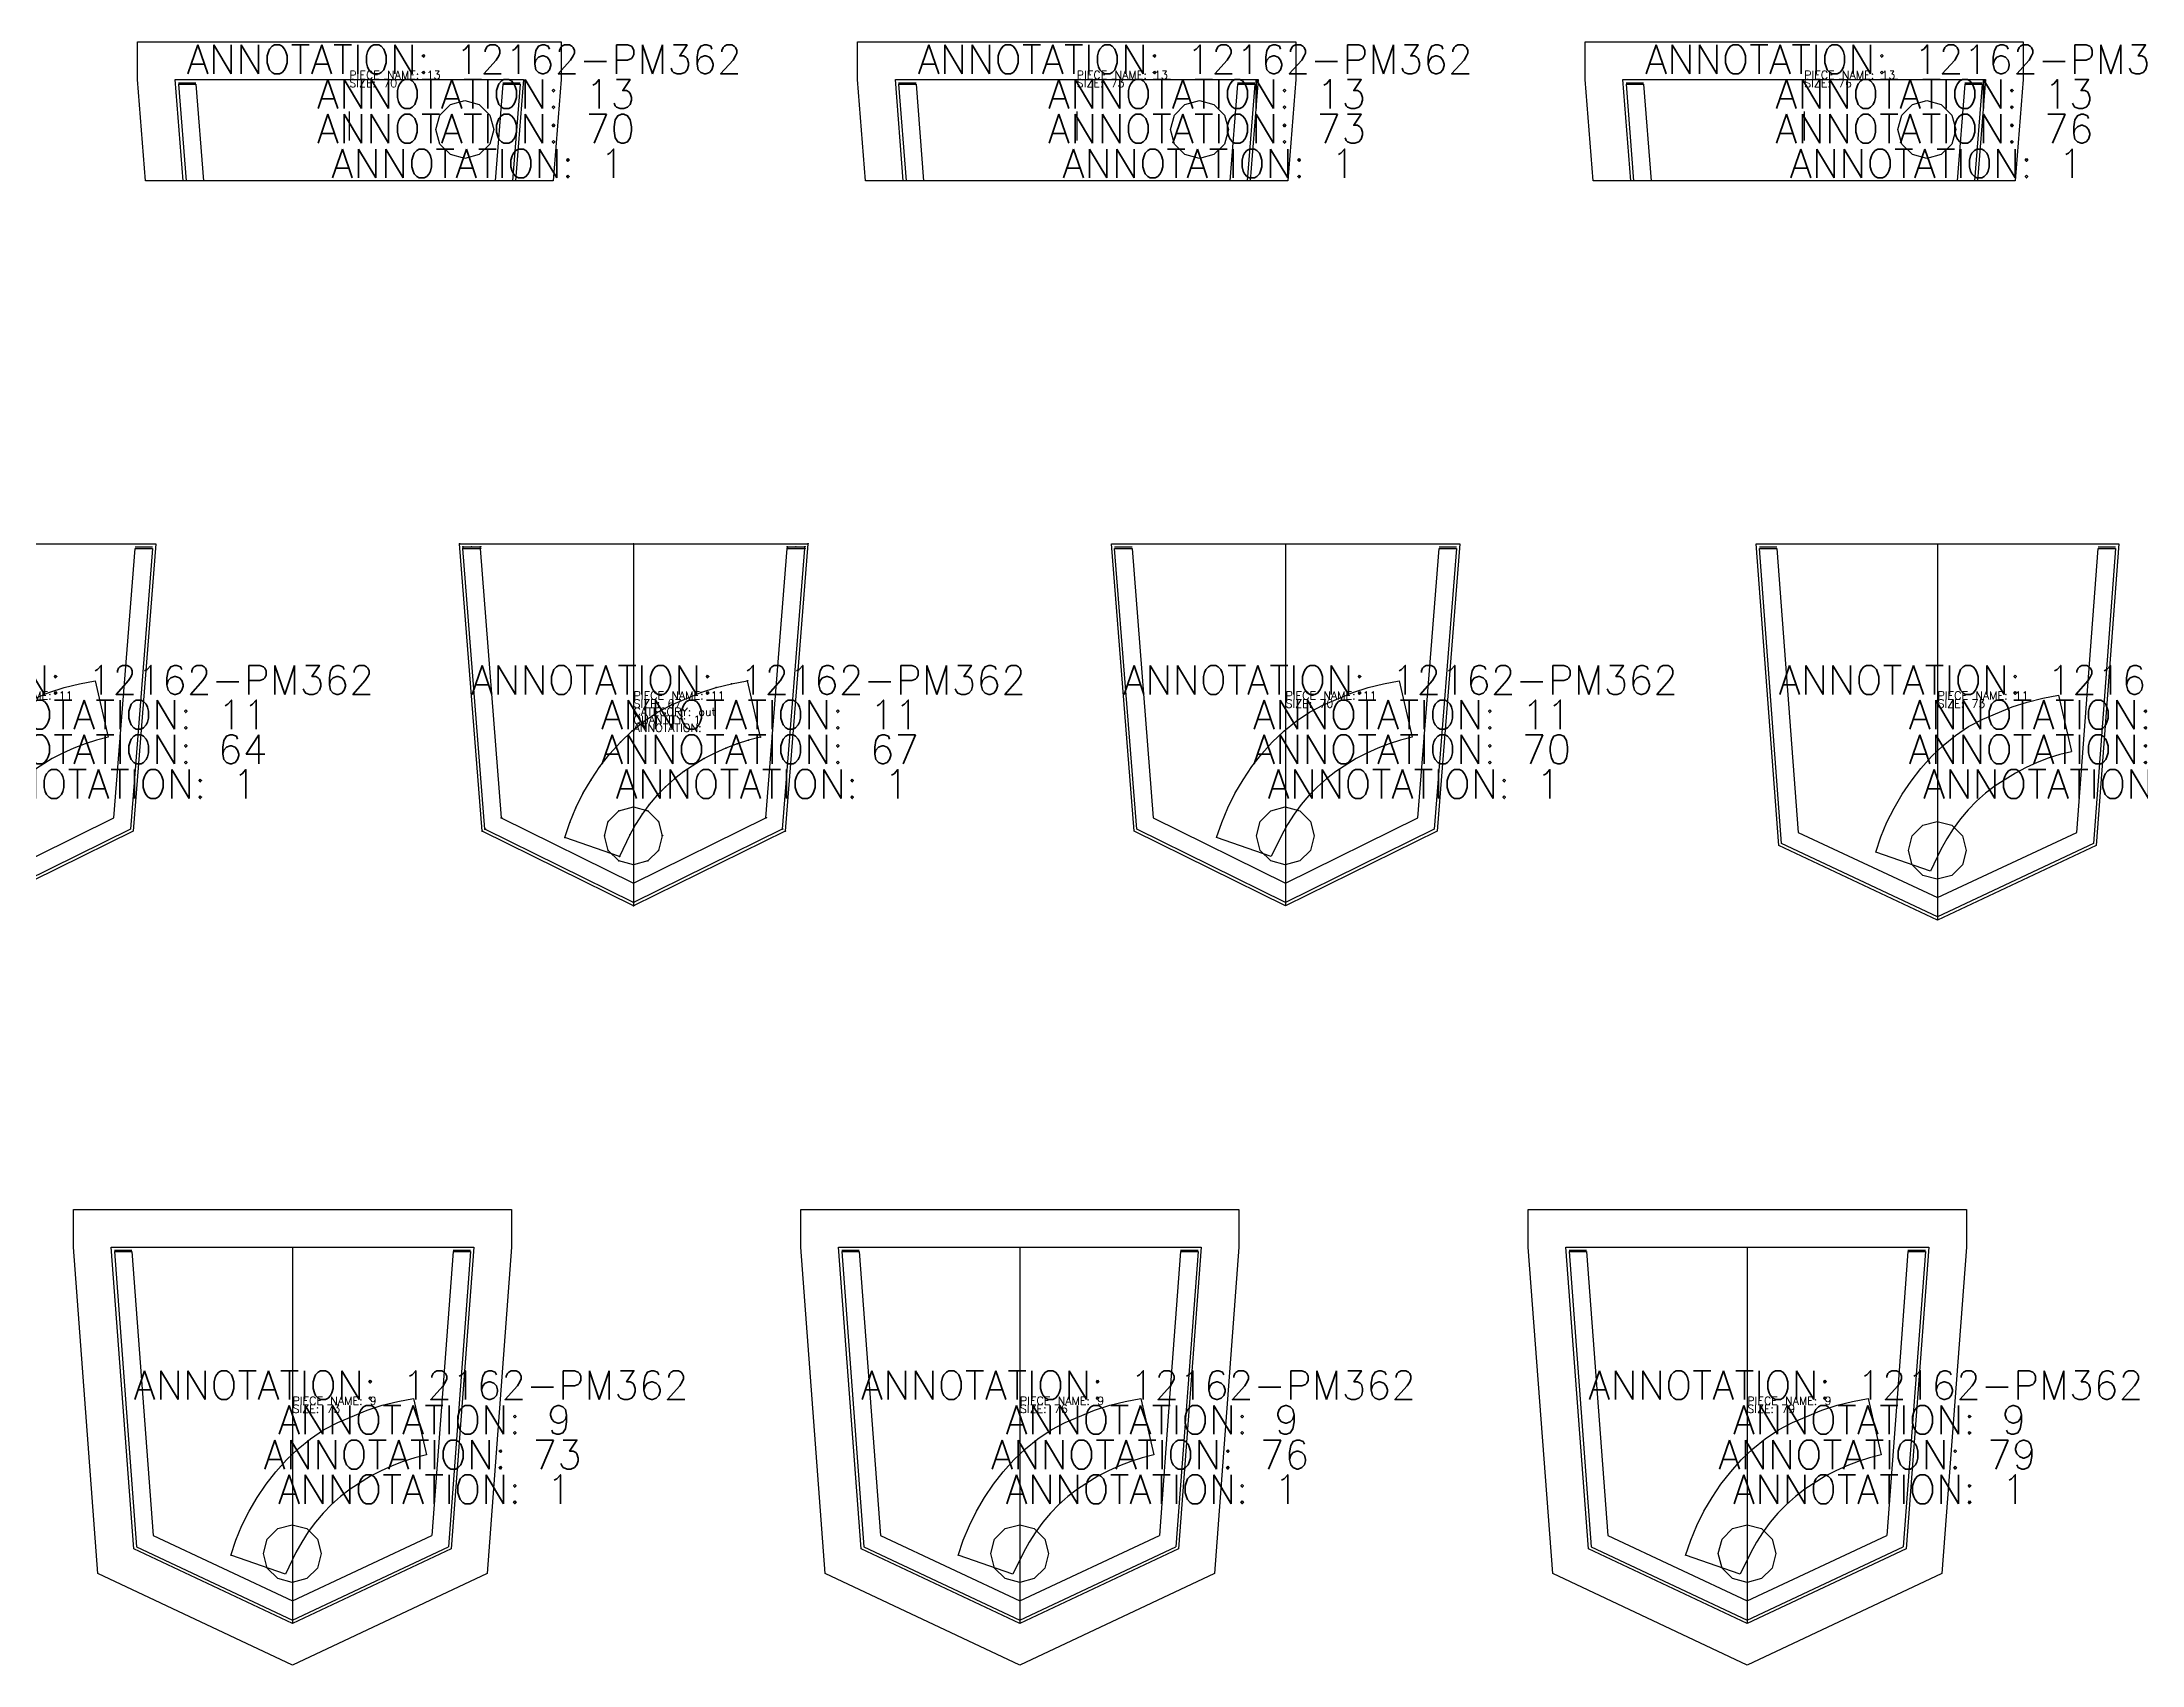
# Model space of a CAD drawing. Extents: x 0 to 3491, y 0 to 2996.
# Drawn here: x 1552 to 2279, y 2327 to 2888 of the extents above; entities that cross this region are included whole.
import ezdxf

# ---------------------------------------------------------------- set-up
doc = ezdxf.new("R2010")
doc.units = 0
for name, color, linetype in [('1', 7, 'CONTINUOUS'), ('11', 4, 'CONTINUOUS'), ('14', 7, 'CONTINUOUS'), ('2', 7, 'CONTINUOUS'), ('3', 2, 'CONTINUOUS'), ('5', 5, 'CONTINUOUS'), ('8', 4, 'CONTINUOUS')]:
    doc.layers.add(name, color=color, linetype=linetype)
doc.styles.get("Standard").update_dxf_attribs({"font": 'txt', "bigfont": ' '})

# ---------------------------------------------------------------- blocks, each defined once
blk = doc.blocks.new('BLK_9_4')
at = {"layer": '1'}
blk.add_lwpolyline([(38.4647, 61.6746), (30, 174.5195), (30, 187.5194), (181.4863, 187.5194), (181.4863, 174.5195), (173.0216, 61.6745), (105.7428, 30), (38.4647, 61.6746)], close=True, dxfattribs=at)
at = {"layer": '11'}
blk.add_line((38.4647, 61.6786), (38.4647, 61.6706), dxfattribs=at)
at = {"layer": '14'}
blk.add_lwpolyline([(50.8613, 70.2071), (43.0365, 174.5195), (168.4498, 174.5195), (160.625, 70.2071), (105.7428, 44.3688), (50.8613, 70.2071)], close=True, dxfattribs=at)
at = {"layer": '5'}
blk.add_line((105.7432, 108.7597), (105.7432, 98.7597), dxfattribs=at)
at = {"layer": '8'}
for p, q in [((105.7428, 174.5195), (105.7428, 44.3733)), ((44.1651, 172.9204), (50.1838, 172.9244)), ((50.1838, 172.9289), (57.5269, 74.7249)), ((167.3206, 172.9289), (159.6729, 70.8569)), ((161.3025, 172.9244), (167.3206, 172.9244)), ((142.1229, 121.1462), (147.5544, 122.1291)), ((147.5544, 122.1336), (152.0276, 102.6403)), ((57.5269, 74.7204), (105.7428, 52.174)), ((105.7428, 52.1785), (153.9588, 74.7204)), ((50.8613, 70.2111), (50.8613, 70.2031)), ((51.8134, 70.8529), (105.7428, 45.4838)), ((103.3295, 61.377), (84.43, 67.9191)), ((105.7428, 45.4883), (159.6729, 70.8524))]:
    blk.add_line(p, q, dxfattribs=at)
for points in [[(44.1651, 173.4244), (47.1741, 173.4244), (50.1838, 173.4244)], [(44.1651, 172.9249), (47.9893, 121.8887), (51.8134, 70.8484)], [(161.3025, 172.9289), (157.6307, 123.8249), (153.9588, 74.7249)], [(161.3025, 173.4244), (164.3116, 173.4244), (167.3206, 173.4244)], [(84.43, 67.9146), (86.1686, 73.1579), (88.2685, 78.2365), (90.7441, 83.159), (93.5477, 87.9061), (96.626, 92.4785), (100.0016, 96.833), (103.6719, 100.9473), (107.6447, 104.7623), (111.9281, 108.2289), (116.4979, 111.3006), (121.3611, 113.8742), (131.5491, 118.1041), (136.7908, 119.8066), (142.1229, 121.1422)], [(152.0276, 102.6358), (147.9938, 101.6006), (144.0369, 100.3451), (140.1484, 98.8712), (136.3523, 97.1754), (132.667, 95.2512), (125.6501, 90.7909), (122.3548, 88.2581), (119.2395, 85.5037), (116.3266, 82.5382), (113.6509, 79.359), (111.1969, 76.0023), (108.9686, 72.4929), (106.9321, 68.8641), (103.3295, 61.3725)]]:
    blk.add_lwpolyline(points, dxfattribs=at)
blk.add_lwpolyline([(115.6659, 68.5185), (114.3262, 63.5185), (110.6659, 59.8583), (105.6659, 58.5185), (100.6659, 59.8583), (97.0057, 63.5185), (95.6659, 68.5185), (97.0057, 73.5185), (100.6659, 77.1787), (105.6659, 78.5185), (110.6659, 77.1787), (114.3262, 73.5185), (115.6659, 68.5185)], close=True, dxfattribs=at)
at = {"layer": '1'}
for s, height, p in [('ANNOTATION: 12162-PM362', 10, (50.7432, 121.7597)), ('ANNOTATION: 9', 10, (100.7432, 109.7597)), ('SIZE: 73', 2.8, (105.7432, 117.1597)), ('PIECE NAME: 9', 2.8, (105.7432, 119.9597)), ('ANNOTATION: 73', 10, (95.7432, 97.7597)), ('ANNOTATION: 1', 10, (100.7432, 85.7597))]:
    blk.add_text(s, height=height, dxfattribs=at).set_placement(p)
blk = doc.blocks.new('BLK_9_5')
at = {"layer": '1'}
blk.add_lwpolyline([(38.4647, 61.6746), (30, 174.5195), (30, 187.5194), (181.4863, 187.5194), (181.4863, 174.5195), (173.0216, 61.6745), (105.7428, 30), (38.4647, 61.6746)], close=True, dxfattribs=at)
at = {"layer": '11'}
blk.add_line((38.4647, 61.6786), (38.4647, 61.6706), dxfattribs=at)
at = {"layer": '14'}
blk.add_lwpolyline([(50.8613, 70.2071), (43.0365, 174.5195), (168.4498, 174.5195), (160.625, 70.2071), (105.7428, 44.3688), (50.8613, 70.2071)], close=True, dxfattribs=at)
at = {"layer": '5'}
blk.add_line((105.7432, 108.7597), (105.7432, 98.7597), dxfattribs=at)
at = {"layer": '8'}
for p, q in [((105.7428, 174.5195), (105.7428, 44.3733)), ((44.1651, 172.9204), (50.1838, 172.9244)), ((50.1838, 172.9289), (57.5269, 74.7249)), ((167.3206, 172.9289), (159.6729, 70.8569)), ((161.3025, 172.9244), (167.3206, 172.9244)), ((142.1229, 121.1462), (147.5544, 122.1291)), ((147.5544, 122.1336), (152.0276, 102.6403)), ((57.5269, 74.7204), (105.7428, 52.174)), ((105.7428, 52.1785), (153.9588, 74.7204)), ((50.8613, 70.2111), (50.8613, 70.2031)), ((51.8134, 70.8529), (105.7428, 45.4838)), ((103.3295, 61.377), (84.43, 67.9191)), ((105.7428, 45.4883), (159.6729, 70.8524))]:
    blk.add_line(p, q, dxfattribs=at)
for points in [[(44.1651, 173.4244), (47.1741, 173.4244), (50.1838, 173.4244)], [(44.1651, 172.9249), (47.9893, 121.8887), (51.8134, 70.8484)], [(161.3025, 172.9289), (157.6307, 123.8249), (153.9588, 74.7249)], [(161.3025, 173.4244), (164.3116, 173.4244), (167.3206, 173.4244)], [(84.43, 67.9146), (86.1686, 73.1579), (88.2685, 78.2365), (90.7441, 83.159), (93.5477, 87.9061), (96.626, 92.4785), (100.0016, 96.833), (103.6719, 100.9473), (107.6447, 104.7623), (111.9281, 108.2289), (116.4979, 111.3006), (121.3611, 113.8742), (131.5491, 118.1041), (136.7908, 119.8066), (142.1229, 121.1422)], [(152.0276, 102.6358), (147.9938, 101.6006), (144.0369, 100.3451), (140.1484, 98.8712), (136.3523, 97.1754), (132.667, 95.2512), (125.6501, 90.7909), (122.3548, 88.2581), (119.2395, 85.5037), (116.3266, 82.5382), (113.6509, 79.359), (111.1969, 76.0023), (108.9686, 72.4929), (106.9321, 68.8641), (103.3295, 61.3725)]]:
    blk.add_lwpolyline(points, dxfattribs=at)
blk.add_lwpolyline([(115.6659, 68.5185), (114.3262, 63.5185), (110.6659, 59.8583), (105.6659, 58.5185), (100.6659, 59.8583), (97.0057, 63.5185), (95.6659, 68.5185), (97.0057, 73.5185), (100.6659, 77.1787), (105.6659, 78.5185), (110.6659, 77.1787), (114.3262, 73.5185), (115.6659, 68.5185)], close=True, dxfattribs=at)
at = {"layer": '1'}
for s, height, p in [('ANNOTATION: 12162-PM362', 10, (50.7432, 121.7597)), ('ANNOTATION: 9', 10, (100.7432, 109.7597)), ('SIZE: 76', 2.8, (105.7432, 117.1597)), ('PIECE NAME: 9', 2.8, (105.7432, 119.9597)), ('ANNOTATION: 76', 10, (95.7432, 97.7597)), ('ANNOTATION: 1', 10, (100.7432, 85.7597))]:
    blk.add_text(s, height=height, dxfattribs=at).set_placement(p)
blk = doc.blocks.new('BLK_9_6')
at = {"layer": '1'}
blk.add_lwpolyline([(38.4647, 61.6746), (30, 174.5195), (30, 187.5194), (181.4863, 187.5194), (181.4863, 174.5195), (173.0216, 61.6745), (105.7428, 30), (38.4647, 61.6746)], close=True, dxfattribs=at)
at = {"layer": '11'}
blk.add_line((38.4647, 61.6786), (38.4647, 61.6706), dxfattribs=at)
at = {"layer": '14'}
blk.add_lwpolyline([(50.8613, 70.2071), (43.0365, 174.5195), (168.4498, 174.5195), (160.625, 70.2071), (105.7428, 44.3688), (50.8613, 70.2071)], close=True, dxfattribs=at)
at = {"layer": '5'}
blk.add_line((105.7432, 108.7597), (105.7432, 98.7597), dxfattribs=at)
at = {"layer": '8'}
for p, q in [((105.7428, 174.5195), (105.7428, 44.3733)), ((44.1651, 172.9204), (50.1838, 172.9244)), ((50.1838, 172.9289), (57.5269, 74.7249)), ((167.3206, 172.9289), (159.6729, 70.8569)), ((161.3025, 172.9244), (167.3206, 172.9244)), ((142.1229, 121.1462), (147.5544, 122.1291)), ((147.5544, 122.1336), (152.0276, 102.6403)), ((57.5269, 74.7204), (105.7428, 52.174)), ((105.7428, 52.1785), (153.9588, 74.7204)), ((50.8613, 70.2111), (50.8613, 70.2031)), ((51.8134, 70.8529), (105.7428, 45.4838)), ((103.3295, 61.377), (84.43, 67.9191)), ((105.7428, 45.4883), (159.6729, 70.8524))]:
    blk.add_line(p, q, dxfattribs=at)
for points in [[(44.1651, 173.4244), (47.1741, 173.4244), (50.1838, 173.4244)], [(44.1651, 172.9249), (47.9893, 121.8887), (51.8134, 70.8484)], [(161.3025, 172.9289), (157.6307, 123.8249), (153.9588, 74.7249)], [(161.3025, 173.4244), (164.3116, 173.4244), (167.3206, 173.4244)], [(84.43, 67.9146), (86.1686, 73.1579), (88.2685, 78.2365), (90.7441, 83.159), (93.5477, 87.9061), (96.626, 92.4785), (100.0016, 96.833), (103.6719, 100.9473), (107.6447, 104.7623), (111.9281, 108.2289), (116.4979, 111.3006), (121.3611, 113.8742), (131.5491, 118.1041), (136.7908, 119.8066), (142.1229, 121.1422)], [(152.0276, 102.6358), (147.9938, 101.6006), (144.0369, 100.3451), (140.1484, 98.8712), (136.3523, 97.1754), (132.667, 95.2512), (125.6501, 90.7909), (122.3548, 88.2581), (119.2395, 85.5037), (116.3266, 82.5382), (113.6509, 79.359), (111.1969, 76.0023), (108.9686, 72.4929), (106.9321, 68.8641), (103.3295, 61.3725)]]:
    blk.add_lwpolyline(points, dxfattribs=at)
blk.add_lwpolyline([(115.6659, 68.5185), (114.3262, 63.5185), (110.6659, 59.8583), (105.6659, 58.5185), (100.6659, 59.8583), (97.0057, 63.5185), (95.6659, 68.5185), (97.0057, 73.5185), (100.6659, 77.1787), (105.6659, 78.5185), (110.6659, 77.1787), (114.3262, 73.5185), (115.6659, 68.5185)], close=True, dxfattribs=at)
at = {"layer": '1'}
for s, height, p in [('ANNOTATION: 12162-PM362', 10, (50.7432, 121.7597)), ('ANNOTATION: 9', 10, (100.7432, 109.7597)), ('SIZE: 79', 2.8, (105.7432, 117.1597)), ('PIECE NAME: 9', 2.8, (105.7432, 119.9597)), ('ANNOTATION: 79', 10, (95.7432, 97.7597)), ('ANNOTATION: 1', 10, (100.7432, 85.7597))]:
    blk.add_text(s, height=height, dxfattribs=at).set_placement(p)
blk = doc.blocks.new('BLK_11_1')
at = {"layer": '1'}
blk.add_lwpolyline([(40.3247, 60.8383), (32.5, 160.1507), (152.9132, 160.1507), (145.0885, 60.8383), (92.7063, 35), (40.3247, 60.8383)], close=True, dxfattribs=at)
at = {"layer": '11'}
blk.add_line((40.3247, 60.8423), (40.3247, 60.8343), dxfattribs=at)
at = {"layer": '5'}
blk.add_line((92.7066, 95.0754), (92.7066, 85.0754), dxfattribs=at)
at = {"layer": '8'}
for p, q in [((92.7063, 160.1507), (92.7063, 35.0045)), ((33.6285, 158.5596), (39.6472, 158.5556)), ((41.2768, 61.4836), (33.6285, 158.5556)), ((39.6472, 158.5596), (46.9903, 65.3596)), ((138.4222, 65.3596), (145.766, 158.5556)), ((151.784, 158.5596), (144.1363, 61.4836)), ((145.766, 158.5596), (151.784, 158.5556)), ((126.5863, 111.7774), (132.0178, 112.7603)), ((132.0178, 112.7648), (136.4911, 93.2715)), ((46.9903, 65.3556), (92.7063, 42.8052)), ((92.7063, 42.8092), (138.4222, 65.3556)), ((92.7063, 36.119), (41.2768, 61.4876)), ((41.2768, 61.4796), (41.2788, 61.4836)), ((87.7929, 52.0082), (68.8934, 58.5503)), ((144.1363, 61.4876), (92.7063, 36.115))]:
    blk.add_line(p, q, dxfattribs=at)
for points in [[(33.6285, 159.0556), (36.6375, 159.0556), (39.6472, 159.0556)], [(145.766, 159.0556), (148.775, 159.0556), (151.784, 159.0556)], [(68.8934, 58.5458), (70.6323, 63.7892), (72.7319, 68.8677), (75.2075, 73.7902), (78.0114, 78.5373), (81.0894, 83.1098), (84.4653, 87.4642), (88.1353, 91.5785), (92.1081, 95.3935), (96.3916, 98.8601), (100.9613, 101.9318), (105.8245, 104.5054), (116.0125, 108.7353), (121.2542, 110.4378), (126.5863, 111.7734)], [(136.4911, 93.267), (132.4572, 92.2318), (128.5003, 90.9763), (124.6118, 89.5024), (120.816, 87.8066), (117.1307, 85.8824), (110.1135, 81.4221), (106.8182, 78.8893), (103.703, 76.1348), (100.7904, 73.1694), (98.1146, 69.9902), (95.6604, 66.6335), (93.432, 63.1241), (91.3958, 59.4953), (87.7929, 52.0037)]]:
    blk.add_lwpolyline(points, dxfattribs=at)
blk.add_lwpolyline([(102.6294, 59.1497), (101.2896, 54.1497), (97.6294, 50.4894), (92.6294, 49.1497), (87.6294, 50.4894), (83.9691, 54.1497), (82.6294, 59.1497), (83.9691, 64.1497), (87.6294, 67.81), (92.6294, 69.1497), (97.6294, 67.81), (101.2896, 64.1497), (102.6294, 59.1497)], close=True, dxfattribs=at)
at = {"layer": '1'}
for s, height, p in [('ANNOTATION: 12162-PM362', 10, (36.4569, 108.0754)), ('PIECE NAME: 11', 2.8, (92.7069, 106.2753)), ('ANNOTATION: 11', 10, (81.4569, 96.0754)), ('SIZE: 64', 2.8, (92.7069, 103.4753)), ('ANNOTATION: 64', 10, (81.4569, 84.0753)), ('ANNOTATION: 1', 10, (86.4569, 72.0753))]:
    blk.add_text(s, height=height, dxfattribs=at).set_placement(p)
blk = doc.blocks.new('BLK_11_2')
at = {"layer": '1'}
blk.add_lwpolyline([(40.3247, 60.8383), (32.5, 160.1507), (152.9132, 160.1507), (145.0885, 60.8383), (92.7063, 35), (40.3247, 60.8383)], close=True, dxfattribs=at)
at = {"layer": '11'}
blk.add_line((40.3247, 60.8423), (40.3247, 60.8343), dxfattribs=at)
at = {"layer": '2'}
for p in [(32.5, 160.1507), (92.7063, 160.1507), (152.9132, 160.1507), (33.6285, 159.0556), (33.6285, 158.5596), (33.6285, 158.5556), (39.6472, 159.0556), (39.6472, 158.5596), (39.6472, 158.5556), (145.766, 159.0556), (145.766, 158.5596), (145.766, 158.5556), (151.784, 159.0556), (151.784, 158.5596), (151.784, 158.5556), (126.5863, 111.7774), (126.5863, 111.7734), (132.0178, 112.7648), (132.0178, 112.7603), (136.4911, 93.2715), (136.4911, 93.267), (46.9903, 65.3596), (46.9903, 65.3556), (138.4222, 65.3596), (138.4222, 65.3556), (40.3247, 60.8423), (40.3247, 60.8383), (40.3247, 60.8383), (40.3247, 60.8343), (41.2768, 61.4876), (41.2768, 61.4836), (41.2768, 61.4796), (41.2788, 61.4836), (68.8934, 58.5503), (68.8934, 58.5458), (102.6294, 59.1497), (102.6294, 59.1497), (144.1363, 61.4876), (144.1363, 61.4836), (145.0885, 60.8383), (87.7929, 52.0082), (87.7929, 52.0037), (92.7063, 42.8092), (92.7063, 42.8052), (92.7063, 36.119), (92.7063, 36.115), (92.7063, 35.0045), (92.7063, 35)]:
    blk.add_point(p, dxfattribs=at)
at = {"layer": '3'}
for p in [(36.6375, 159.0556), (148.775, 159.0556), (121.2542, 110.4378), (100.9613, 101.9318), (105.8245, 104.5054), (116.0125, 108.7353), (92.1081, 95.3935), (96.3916, 98.8601), (84.4653, 87.4642), (88.1353, 91.5785), (120.816, 87.8066), (124.6118, 89.5024), (128.5003, 90.9763), (132.4572, 92.2318), (81.0894, 83.1098), (110.1135, 81.4221), (117.1307, 85.8824), (75.2075, 73.7902), (78.0114, 78.5373), (100.7904, 73.1694), (103.703, 76.1348), (106.8182, 78.8893), (72.7319, 68.8677), (87.6294, 67.81), (92.6294, 69.1497), (95.6604, 66.6335), (97.6294, 67.81), (98.1146, 69.9902), (70.6323, 63.7892), (82.6294, 59.1497), (83.9691, 64.1497), (91.3958, 59.4953), (93.432, 63.1241), (101.2896, 64.1497), (83.9691, 54.1497), (101.2896, 54.1497), (87.6294, 50.4894), (92.6294, 49.1497), (97.6294, 50.4894)]:
    blk.add_point(p, dxfattribs=at)
at = {"layer": '5'}
blk.add_line((92.7066, 95.0754), (92.7066, 85.0754), dxfattribs=at)
at = {"layer": '8'}
for p, q in [((92.7063, 160.1507), (92.7063, 35.0045)), ((33.6285, 158.5596), (39.6472, 158.5556)), ((41.2768, 61.4836), (33.6285, 158.5556)), ((39.6472, 158.5596), (46.9903, 65.3596)), ((138.4222, 65.3596), (145.766, 158.5556)), ((151.784, 158.5596), (144.1363, 61.4836)), ((145.766, 158.5596), (151.784, 158.5556)), ((126.5863, 111.7774), (132.0178, 112.7603)), ((132.0178, 112.7648), (136.4911, 93.2715)), ((46.9903, 65.3556), (92.7063, 42.8052)), ((92.7063, 42.8092), (138.4222, 65.3556)), ((92.7063, 36.119), (41.2768, 61.4876)), ((41.2768, 61.4796), (41.2788, 61.4836)), ((87.7929, 52.0082), (68.8934, 58.5503)), ((144.1363, 61.4876), (92.7063, 36.115))]:
    blk.add_line(p, q, dxfattribs=at)
for points in [[(33.6285, 159.0556), (36.6375, 159.0556), (39.6472, 159.0556)], [(145.766, 159.0556), (148.775, 159.0556), (151.784, 159.0556)], [(68.8934, 58.5458), (70.6323, 63.7892), (72.7319, 68.8677), (75.2075, 73.7902), (78.0114, 78.5373), (81.0894, 83.1098), (84.4653, 87.4642), (88.1353, 91.5785), (92.1081, 95.3935), (96.3916, 98.8601), (100.9613, 101.9318), (105.8245, 104.5054), (116.0125, 108.7353), (121.2542, 110.4378), (126.5863, 111.7734)], [(136.4911, 93.267), (132.4572, 92.2318), (128.5003, 90.9763), (124.6118, 89.5024), (120.816, 87.8066), (117.1307, 85.8824), (110.1135, 81.4221), (106.8182, 78.8893), (103.703, 76.1348), (100.7904, 73.1694), (98.1146, 69.9902), (95.6604, 66.6335), (93.432, 63.1241), (91.3958, 59.4953), (87.7929, 52.0037)]]:
    blk.add_lwpolyline(points, dxfattribs=at)
blk.add_lwpolyline([(102.6294, 59.1497), (101.2896, 54.1497), (97.6294, 50.4894), (92.6294, 49.1497), (87.6294, 50.4894), (83.9691, 54.1497), (82.6294, 59.1497), (83.9691, 64.1497), (87.6294, 67.81), (92.6294, 69.1497), (97.6294, 67.81), (101.2896, 64.1497), (102.6294, 59.1497)], close=True, dxfattribs=at)
at = {"layer": '1'}
for s, height, p in [('ANNOTATION: 12162-PM362', 10, (36.4569, 108.0754)), ('PIECE NAME: 11', 2.8, (92.7069, 106.2753)), ('ANNOTATION: 11', 10, (81.4569, 96.0754)), ('SIZE: 67', 2.8, (92.7069, 103.4753)), ('CATEGORY: out', 2.8, (92.7069, 100.6753)), ('ANNOTATION: ', 2.8, (92.7069, 95.0753)), ('QUANTITY: 1', 2.8, (92.7069, 97.8753)), ('ANNOTATION: 67', 10, (81.4569, 84.0753)), ('ANNOTATION: 1', 10, (86.4569, 72.0753))]:
    blk.add_text(s, height=height, dxfattribs=at).set_placement(p)
at = {"layer": '11'}
blk.add_text('NM', height=0.1, dxfattribs=at).set_placement((40.3247, 60.8423))
at = {"layer": '2'}
for s, p in [('# 2', (32.5, 160.1507)), ('# 33', (92.7063, 160.1507)), ('# 3', (152.9132, 160.1507)), ('# 29', (33.6285, 159.0556)), ('# 11', (33.6285, 158.5596)), ('# 10', (33.6285, 158.5556)), ('# 30', (39.6472, 159.0556)), ('# 47', (39.6472, 158.5596)), ('# 12', (39.6472, 158.5556)), ('# 31', (145.766, 159.0556)), ('# 19', (145.766, 158.5596)), ('# 18', (145.766, 158.5556)), ('# 32', (151.784, 159.0556)), ('# 21', (151.784, 158.5596)), ('# 20', (151.784, 158.5556)), ('# 39', (126.5863, 111.7774)), ('# 38', (126.5863, 111.7734)), ('# 43', (132.0178, 112.7648)), ('# 40', (132.0178, 112.7603)), ('# 44', (136.4911, 93.2715)), ('# 41', (136.4911, 93.267)), ('# 48', (46.9903, 65.3596)), ('# 13', (46.9903, 65.3556)), ('# 17', (138.4222, 65.3596)), ('# 16', (138.4222, 65.3556)), ('# 7', (40.3247, 60.8423)), ('# 1', (40.3247, 60.8383)), ('# 8', (40.3247, 60.8343)), ('# 26', (41.2768, 61.4876)), ('# 9', (41.2768, 61.4836)), ('# 27', (41.2768, 61.4796)), ('# 28', (41.2788, 61.4836)), ('# 46', (68.8934, 58.5503)), ('# 37', (68.8934, 58.5458)), ('# 35', (102.6294, 59.1497)), ('# 23', (144.1363, 61.4876)), ('# 22', (144.1363, 61.4836)), ('# 4', (145.0885, 60.8383)), ('# 45', (87.7929, 52.0082)), ('# 42', (87.7929, 52.0037)), ('# 15', (92.7063, 42.8092)), ('# 14', (92.7063, 42.8052)), ('# 25', (92.7063, 36.119)), ('# 24', (92.7063, 36.115)), ('# 34', (92.7063, 35.0045)), ('# 5', (92.7063, 35))]:
    blk.add_text(s, height=0.1, dxfattribs=at).set_placement(p)
at = {"layer": '8'}
for p in [(92.7063, 160.1507), (33.6285, 159.0556), (33.6285, 158.5596), (39.6472, 158.5596), (145.766, 159.0556), (145.766, 158.5596), (151.784, 158.5596), (126.5863, 111.7774), (132.0178, 112.7648), (136.4911, 93.267), (46.9903, 65.3556), (138.4222, 65.3596), (41.2768, 61.4836), (41.2768, 61.4796), (68.8934, 58.5458), (102.6294, 59.1497), (144.1363, 61.4876), (87.7929, 52.0082), (92.7063, 42.8092), (92.7063, 36.119)]:
    blk.add_text('NM', height=0.1, dxfattribs=at).set_placement(p)
blk = doc.blocks.new('BLK_11_3')
at = {"layer": '1'}
blk.add_lwpolyline([(40.3247, 60.8383), (32.5, 160.1507), (152.9132, 160.1507), (145.0885, 60.8383), (92.7063, 35), (40.3247, 60.8383)], close=True, dxfattribs=at)
at = {"layer": '11'}
blk.add_line((40.3247, 60.8423), (40.3247, 60.8343), dxfattribs=at)
at = {"layer": '5'}
blk.add_line((92.7066, 95.0754), (92.7066, 85.0754), dxfattribs=at)
at = {"layer": '8'}
for p, q in [((92.7063, 160.1507), (92.7063, 35.0045)), ((33.6285, 158.5596), (39.6472, 158.5556)), ((41.2768, 61.4836), (33.6285, 158.5556)), ((39.6472, 158.5596), (46.9903, 65.3596)), ((138.4222, 65.3596), (145.766, 158.5556)), ((151.784, 158.5596), (144.1363, 61.4836)), ((145.766, 158.5596), (151.784, 158.5556)), ((126.5863, 111.7774), (132.0178, 112.7603)), ((132.0178, 112.7648), (136.4911, 93.2715)), ((46.9903, 65.3556), (92.7063, 42.8052)), ((92.7063, 42.8092), (138.4222, 65.3556)), ((92.7063, 36.119), (41.2768, 61.4876)), ((41.2768, 61.4796), (41.2788, 61.4836)), ((87.7929, 52.0082), (68.8934, 58.5503)), ((144.1363, 61.4876), (92.7063, 36.115))]:
    blk.add_line(p, q, dxfattribs=at)
for points in [[(33.6285, 159.0556), (36.6375, 159.0556), (39.6472, 159.0556)], [(145.766, 159.0556), (148.775, 159.0556), (151.784, 159.0556)], [(68.8934, 58.5458), (70.6323, 63.7892), (72.7319, 68.8677), (75.2075, 73.7902), (78.0114, 78.5373), (81.0894, 83.1098), (84.4653, 87.4642), (88.1353, 91.5785), (92.1081, 95.3935), (96.3916, 98.8601), (100.9613, 101.9318), (105.8245, 104.5054), (116.0125, 108.7353), (121.2542, 110.4378), (126.5863, 111.7734)], [(136.4911, 93.267), (132.4572, 92.2318), (128.5003, 90.9763), (124.6118, 89.5024), (120.816, 87.8066), (117.1307, 85.8824), (110.1135, 81.4221), (106.8182, 78.8893), (103.703, 76.1348), (100.7904, 73.1694), (98.1146, 69.9902), (95.6604, 66.6335), (93.432, 63.1241), (91.3958, 59.4953), (87.7929, 52.0037)]]:
    blk.add_lwpolyline(points, dxfattribs=at)
blk.add_lwpolyline([(102.6294, 59.1497), (101.2896, 54.1497), (97.6294, 50.4894), (92.6294, 49.1497), (87.6294, 50.4894), (83.9691, 54.1497), (82.6294, 59.1497), (83.9691, 64.1497), (87.6294, 67.81), (92.6294, 69.1497), (97.6294, 67.81), (101.2896, 64.1497), (102.6294, 59.1497)], close=True, dxfattribs=at)
at = {"layer": '1'}
for s, height, p in [('ANNOTATION: 12162-PM362', 10, (36.4569, 108.0754)), ('PIECE NAME: 11', 2.8, (92.7069, 106.2753)), ('ANNOTATION: 11', 10, (81.4569, 96.0754)), ('SIZE: 70', 2.8, (92.7069, 103.4753)), ('ANNOTATION: 70', 10, (81.4569, 84.0753)), ('ANNOTATION: 1', 10, (86.4569, 72.0753))]:
    blk.add_text(s, height=height, dxfattribs=at).set_placement(p)
blk = doc.blocks.new('BLK_11_4')
at = {"layer": '1'}
blk.add_lwpolyline([(37.8247, 55.8383), (30, 160.1507), (155.4132, 160.1507), (147.5885, 55.8383), (92.7063, 30), (37.8247, 55.8383)], close=True, dxfattribs=at)
at = {"layer": '11'}
blk.add_line((37.8247, 55.8423), (37.8247, 55.8343), dxfattribs=at)
at = {"layer": '5'}
blk.add_line((92.7066, 95.0754), (92.7066, 85.0754), dxfattribs=at)
at = {"layer": '8'}
for p, q in [((92.7063, 160.1507), (92.7063, 30.0045)), ((31.1285, 158.5596), (37.1472, 158.5596)), ((38.7768, 56.4836), (31.1285, 158.5556)), ((37.1472, 158.5556), (44.4903, 60.3556)), ((140.9222, 60.3596), (148.266, 158.5556)), ((154.284, 158.5596), (146.6363, 56.4836)), ((148.266, 158.5596), (154.284, 158.5556)), ((129.0863, 106.7774), (134.5178, 107.7603)), ((134.5178, 107.7648), (138.9911, 88.2715)), ((44.4903, 60.3596), (92.7063, 37.8052)), ((92.7063, 37.8092), (140.9222, 60.3556)), ((92.7063, 31.119), (38.7768, 56.4876)), ((38.7768, 56.4796), (38.7788, 56.4836)), ((90.2929, 47.0082), (71.3934, 53.5503)), ((146.6363, 56.4876), (92.7063, 31.115))]:
    blk.add_line(p, q, dxfattribs=at)
for points in [[(31.1285, 159.0556), (34.1375, 159.0556), (37.1472, 159.0556)], [(148.266, 159.0556), (151.275, 159.0556), (154.284, 159.0556)], [(71.3934, 53.5458), (73.1323, 58.7892), (75.2319, 63.8677), (77.7075, 68.7902), (80.5114, 73.5373), (83.5894, 78.1098), (86.9653, 82.4642), (90.6353, 86.5785), (94.6081, 90.3935), (98.8916, 93.8601), (103.4613, 96.9318), (108.3245, 99.5054), (118.5125, 103.7353), (123.7542, 105.4378), (129.0863, 106.7734)], [(138.9911, 88.267), (134.9572, 87.2318), (131.0003, 85.9763), (127.1118, 84.5024), (123.316, 82.8066), (119.6307, 80.8824), (112.6135, 76.4221), (109.3182, 73.8893), (106.203, 71.1348), (103.2904, 68.1694), (100.6146, 64.9902), (98.1604, 61.6335), (95.932, 58.1241), (93.8958, 54.4953), (90.2929, 47.0037)]]:
    blk.add_lwpolyline(points, dxfattribs=at)
blk.add_lwpolyline([(102.6294, 54.1497), (101.2896, 49.1497), (97.6294, 45.4894), (92.6294, 44.1497), (87.6294, 45.4894), (83.9691, 49.1497), (82.6294, 54.1497), (83.9691, 59.1497), (87.6294, 62.81), (92.6294, 64.1497), (97.6294, 62.81), (101.2896, 59.1497), (102.6294, 54.1497)], close=True, dxfattribs=at)
at = {"layer": '1'}
for s, height, p in [('ANNOTATION: 12162-PM362', 10, (37.7069, 108.0754)), ('PIECE NAME: 11', 2.8, (92.7069, 106.2753)), ('ANNOTATION: 11', 10, (82.7069, 96.0754)), ('SIZE: 73', 2.8, (92.7069, 103.4753)), ('ANNOTATION: 73', 10, (82.7069, 84.0753)), ('ANNOTATION: 1', 10, (87.7069, 72.0753))]:
    blk.add_text(s, height=height, dxfattribs=at).set_placement(p)
blk = doc.blocks.new('BLK_13_3')
at = {"layer": '1'}
blk.add_lwpolyline([(35.2581, 30), (32.5, 65), (32.5, 77.9998), (178.9947, 77.9998), (178.9947, 65), (176.2365, 30), (35.2581, 30)], close=True, dxfattribs=at)
at = {"layer": '11'}
blk.add_line((35.2581, 30.004), (35.2581, 29.996), dxfattribs=at)
at = {"layer": '14'}
blk.add_lwpolyline([(48.2983, 30), (45.5401, 65), (165.9539, 65), (163.1964, 30), (48.2983, 30)], close=True, dxfattribs=at)
at = {"layer": '5'}
blk.add_line((105.7473, 53.9999), (105.7473, 43.9999), dxfattribs=at)
at = {"layer": '8'}
for p, q in [((46.6699, 63.4094), (49.3011, 30)), ((46.6699, 63.4049), (52.6886, 63.4049)), ((52.6886, 63.4094), (55.3198, 30)), ((158.8061, 63.4094), (156.1749, 30)), ((158.8061, 63.4049), (164.8248, 63.4049)), ((164.8248, 63.4094), (162.1936, 30)), ((48.2983, 30.004), (48.2983, 29.996))]:
    blk.add_line(p, q, dxfattribs=at)
for points in [[(46.6699, 63.9048), (49.6783, 63.9048), (52.6886, 63.9048)], [(158.8061, 63.9048), (161.8164, 63.9048), (164.8248, 63.9048)]]:
    blk.add_lwpolyline(points, dxfattribs=at)
blk.add_lwpolyline([(155.6756, 47.7224), (154.3359, 42.7224), (150.6756, 39.0622), (145.6756, 37.7224), (140.6756, 39.0622), (137.0153, 42.7224), (135.6756, 47.7224), (137.0153, 52.7224), (140.6756, 56.3827), (145.6756, 57.7224), (150.6756, 56.3827), (154.3359, 52.7224), (155.6756, 47.7224)], close=True, dxfattribs=at)
at = {"layer": '1'}
for s, height, p in [('ANNOTATION: 12162-PM362', 10, (49.497, 66.9999)), ('PIECE NAME: 13', 2.8, (105.747, 65.1999)), ('ANNOTATION: 13', 10, (94.497, 54.9999)), ('SIZE: 70', 2.8, (105.747, 62.3999)), ('ANNOTATION: 70', 10, (94.497, 42.9999)), ('ANNOTATION: 1', 10, (99.497, 30.9999))]:
    blk.add_text(s, height=height, dxfattribs=at).set_placement(p)
blk = doc.blocks.new('BLK_13_4')
at = {"layer": '1'}
blk.add_lwpolyline([(32.7581, 30), (30, 65), (30, 77.9998), (181.4947, 77.9998), (181.4947, 65), (178.7365, 30), (32.7581, 30)], close=True, dxfattribs=at)
at = {"layer": '11'}
blk.add_line((32.7581, 30.004), (32.7581, 29.996), dxfattribs=at)
at = {"layer": '14'}
blk.add_lwpolyline([(45.7983, 30), (43.0401, 65), (168.4539, 65), (165.6964, 30), (45.7983, 30)], close=True, dxfattribs=at)
at = {"layer": '5'}
blk.add_line((105.7473, 53.9999), (105.7473, 43.9999), dxfattribs=at)
at = {"layer": '8'}
for p, q in [((44.1699, 63.4054), (46.8011, 30)), ((44.1699, 63.4009), (50.1886, 63.4049)), ((50.1886, 63.4094), (52.8198, 30)), ((161.3061, 63.4094), (158.6749, 30)), ((161.3061, 63.4049), (167.3248, 63.4049)), ((167.3248, 63.4094), (164.6936, 30)), ((45.7983, 30.004), (45.7983, 29.996))]:
    blk.add_line(p, q, dxfattribs=at)
for points in [[(44.1699, 63.9048), (47.1783, 63.9048), (50.1886, 63.9048)], [(161.3061, 63.9048), (164.3164, 63.9048), (167.3248, 63.9048)]]:
    blk.add_lwpolyline(points, dxfattribs=at)
blk.add_lwpolyline([(158.1756, 47.7224), (156.8359, 42.7224), (153.1756, 39.0622), (148.1756, 37.7224), (143.1756, 39.0622), (139.5153, 42.7224), (138.1756, 47.7224), (139.5153, 52.7224), (143.1756, 56.3827), (148.1756, 57.7224), (153.1756, 56.3827), (156.8359, 52.7224), (158.1756, 47.7224)], close=True, dxfattribs=at)
at = {"layer": '1'}
for s, height, p in [('ANNOTATION: 12162-PM362', 10, (50.747, 66.9999)), ('PIECE NAME: 13', 2.8, (105.747, 65.1999)), ('ANNOTATION: 13', 10, (95.747, 54.9999)), ('SIZE: 73', 2.8, (105.747, 62.3999)), ('ANNOTATION: 73', 10, (95.747, 42.9999)), ('ANNOTATION: 1', 10, (100.747, 30.9999))]:
    blk.add_text(s, height=height, dxfattribs=at).set_placement(p)
blk = doc.blocks.new('BLK_13_5')
at = {"layer": '1'}
blk.add_lwpolyline([(32.7581, 30), (30, 65), (30, 77.9998), (181.4947, 77.9998), (181.4947, 65), (178.7365, 30), (32.7581, 30)], close=True, dxfattribs=at)
at = {"layer": '11'}
blk.add_line((32.7581, 30.004), (32.7581, 29.996), dxfattribs=at)
at = {"layer": '14'}
blk.add_lwpolyline([(45.7983, 30), (43.0401, 65), (168.4539, 65), (165.6964, 30), (45.7983, 30)], close=True, dxfattribs=at)
at = {"layer": '5'}
blk.add_line((105.7473, 53.9999), (105.7473, 43.9999), dxfattribs=at)
at = {"layer": '8'}
for p, q in [((44.1699, 63.4054), (46.8011, 30)), ((44.1699, 63.4009), (50.1886, 63.4049)), ((50.1886, 63.4094), (52.8198, 30)), ((161.3061, 63.4094), (158.6749, 30)), ((161.3061, 63.4049), (167.3248, 63.4049)), ((167.3248, 63.4094), (164.6936, 30)), ((45.7983, 30.004), (45.7983, 29.996))]:
    blk.add_line(p, q, dxfattribs=at)
for points in [[(44.1699, 63.9048), (47.1783, 63.9048), (50.1886, 63.9048)], [(161.3061, 63.9048), (164.3164, 63.9048), (167.3248, 63.9048)]]:
    blk.add_lwpolyline(points, dxfattribs=at)
blk.add_lwpolyline([(158.1756, 47.7224), (156.8359, 42.7224), (153.1756, 39.0622), (148.1756, 37.7224), (143.1756, 39.0622), (139.5153, 42.7224), (138.1756, 47.7224), (139.5153, 52.7224), (143.1756, 56.3827), (148.1756, 57.7224), (153.1756, 56.3827), (156.8359, 52.7224), (158.1756, 47.7224)], close=True, dxfattribs=at)
at = {"layer": '1'}
for s, height, p in [('ANNOTATION: 12162-PM362', 10, (50.747, 66.9999)), ('PIECE NAME: 13', 2.8, (105.747, 65.1999)), ('ANNOTATION: 13', 10, (95.747, 54.9999)), ('SIZE: 76', 2.8, (105.747, 62.3999)), ('ANNOTATION: 76', 10, (95.747, 42.9999)), ('ANNOTATION: 1', 10, (100.747, 30.9999))]:
    blk.add_text(s, height=height, dxfattribs=at).set_placement(p)

msp = doc.modelspace()

# ---------------------------------------------------------------- block references
at = {"layer": '1'}
for name, p in [('BLK_13_3', (1552.9895, 2810.2231)), ('BLK_13_4', (1804.4843, 2810.2231)), ('BLK_13_5', (2055.979, 2810.2231)), ('BLK_11_1', (1438.894, 2554.5842)), ('BLK_11_2', (1664.3073, 2554.5842)), ('BLK_11_3', (1889.7205, 2554.5842)), ('BLK_11_4', (2115.1337, 2554.5842)), ('BLK_9_4', (1533.3582, 2297.0648)), ('BLK_9_5', (1784.8444, 2297.0648)), ('BLK_9_6', (2036.3306, 2297.0648))]:
    msp.add_blockref(name, p, dxfattribs=at)

doc.saveas('drawing.dxf')
